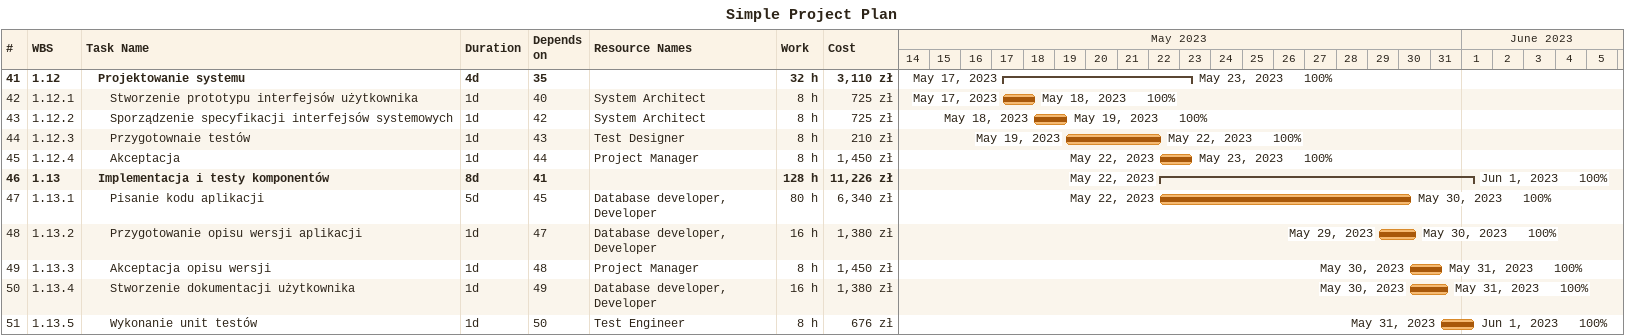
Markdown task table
Simple Project Plan

| ID | WBS | Task | Duration | Start | Finish | Predecessors | Resources | % complete | Work (h) | Cost (zł) |
|---|---|---|---|---|---|---|---|---|---|---|
| 41 | 1.12 | **Projektowanie systemu** | 4d | 2023-05-17 | 2023-05-23 | 35 |  | 100 | 32 | 3110 |
| 42 | 1.12.1 | Stworzenie prototypu interfejsów użytkownika | 1d | 2023-05-17 | 2023-05-18 | 40 | System Architect | 100 | 8 | 725 |
| 43 | 1.12.2 | Sporządzenie specyfikacji interfejsów systemowych | 1d | 2023-05-18 | 2023-05-19 | 42 | System Architect | 100 | 8 | 725 |
| 44 | 1.12.3 | Przygotownaie testów | 1d | 2023-05-19 | 2023-05-22 | 43 | Test Designer | 100 | 8 | 210 |
| 45 | 1.12.4 | Akceptacja | 1d | 2023-05-22 | 2023-05-23 | 44 | Project Manager | 100 | 8 | 1450 |
| 46 | 1.13 | **Implementacja i testy komponentów** | 8d | 2023-05-22 | 2023-06-01 | 41 |  | 100 | 128 | 11226 |
| 47 | 1.13.1 | Pisanie kodu aplikacji | 5d | 2023-05-22 | 2023-05-30 | 45 | Database developer, Developer | 100 | 80 | 6340 |
| 48 | 1.13.2 | Przygotowanie opisu wersji aplikacji | 1d | 2023-05-29 | 2023-05-30 | 47 | Database developer, Developer | 100 | 16 | 1380 |
| 49 | 1.13.3 | Akceptacja opisu wersji | 1d | 2023-05-30 | 2023-05-31 | 48 | Project Manager | 100 | 8 | 1450 |
| 50 | 1.13.4 | Stworzenie dokumentacji użytkownika | 1d | 2023-05-30 | 2023-05-31 | 49 | Database developer, Developer | 100 | 16 | 1380 |
| 51 | 1.13.5 | Wykonanie unit testów | 1d | 2023-05-31 | 2023-06-01 | 50 | Test Engineer | 100 | 8 | 676 |
